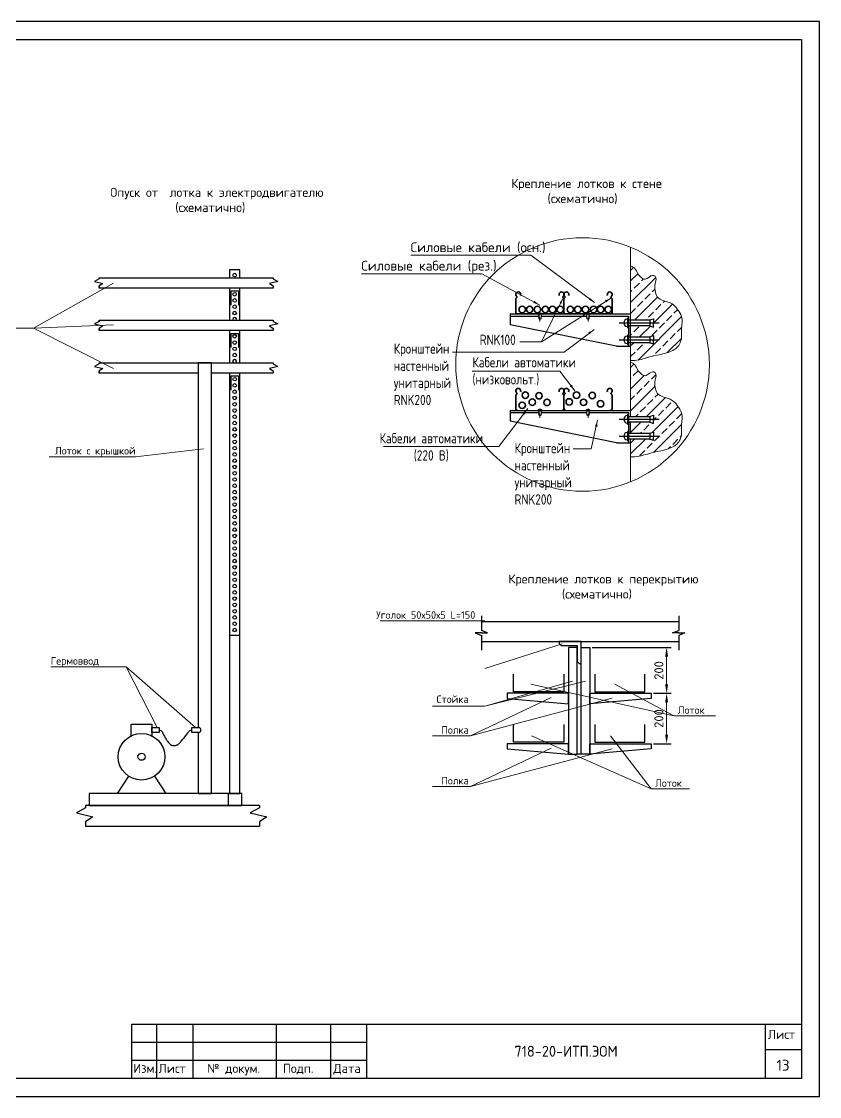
# Model space of a CAD drawing. Header units: millimetres. Extents: x 1606 to 7674, y 609 to 4159.
# Drawn here: x 5946.7 to 6167.1, y 1567 to 1864 of the extents above; entities that cross this region are included whole.
import ezdxf

# ---------------------------------------------------------------- set-up
doc = ezdxf.new("R2010")
doc.units = ezdxf.units.MM
doc.linetypes.add('K5LT_BASIC', pattern=[0])
doc.layers.add('24VDC', color=7, linetype='Continuous')
doc.layers.add('Штамп', color=7, linetype='Continuous')

msp = doc.modelspace()

# ---------------------------------------------------------------- hatches: boundary and pattern name
at = {"layer": '24VDC', "lineweight": 0}
h = msp.add_hatch(dxfattribs=at)
h.set_pattern_fill('JIS_STN_2.5', scale=1.69)
h.set_pattern_definition([(45, (-23876.6815, -9037.341), (-2.98752615, 2.98752615), []), (45, (-23873.6987, -9037.341), (-2.98752615, 2.98752615), [2.028, -0.845])])
edge = h.paths.add_edge_path()
edge.add_spline(control_points=[(6114.94746, 1770.34249), (6115.33521, 1770.33196), (6117.32175, 1770.27804), (6120.55901, 1771.60355), (6124.67498, 1772.13795), (6127.69902, 1773.51266), (6129.23952, 1776.18533), (6128.83853, 1779.0751), (6129.47879, 1782.30771), (6127.94982, 1784.46043), (6126.42073, 1786.23433), (6124.2665, 1786.74757), (6122.09795, 1787.60819), (6121.68322, 1789.71268), (6121.56256, 1791.48364), (6122.28702, 1793.31613), (6120.95398, 1794.08853), (6119.97985, 1793.22673), (6118.81254, 1792.55757), (6117.80735, 1793.31674), (6116.77332, 1794.18807), (6116.33939, 1795.8586), (6115.34998, 1796.28132), (6114.94746, 1796.45329)], knot_values=[0, 0, 0, 0, 0.686185634, 3.515534413, 6.013700544, 8.14169899, 9.050384532, 11.28641928, 13.14939259, 14.588792852, 15.763412562, 17.20228211, 18.480341029, 19.54425635, 20.668008976, 21.888449424, 22.164873626, 23.129255607, 23.852810295, 24.280016829, 25.196745024, 26.284300036, 27.030192919, 27.030192919, 27.030192919, 27.030192919], degree=3, periodic=0)
edge.add_line((6114.94746, 1796.45329), (6114.94746, 1781.51854))
edge.add_line((6114.94746, 1781.51854), (6120.25281, 1781.51854))
edge.add_line((6120.25281, 1781.51854), (6121.22652, 1781.8493))
edge.add_line((6121.22652, 1781.8493), (6121.22652, 1780.71145))
edge.add_line((6121.22652, 1780.71145), (6121.22652, 1779.57359))
edge.add_line((6121.22652, 1779.57359), (6120.25281, 1779.90435))
edge.add_line((6120.25281, 1779.90435), (6114.94746, 1779.90435))
edge.add_line((6114.94746, 1779.90435), (6114.94746, 1776.8629))
edge.add_line((6114.94746, 1776.8629), (6120.25281, 1776.8629))
edge.add_line((6120.25281, 1776.8629), (6121.22652, 1777.19366))
edge.add_line((6121.22652, 1777.19366), (6121.22652, 1776.05581))
edge.add_line((6121.22652, 1776.05581), (6121.22652, 1774.91795))
edge.add_line((6121.22652, 1774.91795), (6120.25281, 1775.24871))
edge.add_line((6120.25281, 1775.24871), (6114.94746, 1775.24871))
edge.add_line((6114.94746, 1775.24871), (6114.94746, 1770.34249))
edge = h.paths.add_edge_path()
edge.add_spline(control_points=[(6114.94746, 1743.705), (6115.33521, 1743.69448), (6117.32175, 1743.64055), (6120.55901, 1744.96606), (6124.67498, 1745.50046), (6127.69902, 1746.87518), (6129.23952, 1749.54785), (6128.83853, 1752.43762), (6129.47879, 1755.67022), (6127.94982, 1757.82295), (6126.42073, 1759.59684), (6124.2665, 1760.11009), (6122.09795, 1760.97071), (6121.68322, 1763.0752), (6121.56256, 1764.84616), (6122.28702, 1766.67865), (6120.95398, 1767.45105), (6119.97985, 1766.58925), (6118.81254, 1765.92009), (6117.80735, 1766.67925), (6116.77332, 1767.55058), (6116.33939, 1769.22112), (6115.34998, 1769.64384), (6114.94746, 1769.81581)], knot_values=[0, 0, 0, 0, 0.686185634, 3.515534413, 6.013700544, 8.14169899, 9.050384532, 11.28641928, 13.14939259, 14.588792852, 15.763412562, 17.20228211, 18.480341029, 19.54425635, 20.668008976, 21.888449424, 22.164873626, 23.129255607, 23.852810295, 24.280016829, 25.196745024, 26.284300036, 27.030192919, 27.030192919, 27.030192919, 27.030192919], degree=3, periodic=0)
edge.add_line((6114.94746, 1769.81581), (6114.94746, 1754.88106))
edge.add_line((6114.94746, 1754.88106), (6120.25281, 1754.88106))
edge.add_line((6120.25281, 1754.88106), (6121.22652, 1755.21182))
edge.add_line((6121.22652, 1755.21182), (6121.22652, 1754.07396))
edge.add_line((6121.22652, 1754.07396), (6121.22652, 1752.93611))
edge.add_line((6121.22652, 1752.93611), (6120.25281, 1753.26687))
edge.add_line((6120.25281, 1753.26687), (6114.94746, 1753.26687))
edge.add_line((6114.94746, 1753.26687), (6114.94746, 1750.22542))
edge.add_line((6114.94746, 1750.22542), (6120.25281, 1750.22542))
edge.add_line((6120.25281, 1750.22542), (6121.22652, 1750.55617))
edge.add_line((6121.22652, 1750.55617), (6121.22652, 1749.41832))
edge.add_line((6121.22652, 1749.41832), (6121.22652, 1748.28047))
edge.add_line((6121.22652, 1748.28047), (6120.25281, 1748.61122))
edge.add_line((6120.25281, 1748.61122), (6114.94746, 1748.61122))
edge.add_line((6114.94746, 1748.61122), (6114.94746, 1743.705))

# ---------------------------------------------------------------- linework, layer by layer
at = {"color": 7, "linetype": 'K5LT_BASIC', "lineweight": 25}
for p, q in [((5977.11325, 1586.98477), (6162.11325, 1586.98477)), ((6152.11325, 1586.98477), (6152.11325, 1571.98477)), ((5977.11325, 1581.98477), (6042.11325, 1581.98477)), ((6152.11325, 1579.98477), (6162.11325, 1579.98477)), ((5977.11325, 1576.98477), (5984.11325, 1576.98477)), ((5984.11325, 1576.98477), (5994.11325, 1576.98477)), ((5994.11325, 1576.98477), (6017.11325, 1576.98477)), ((6017.11325, 1576.98477), (6032.11325, 1576.98477)), ((6032.11325, 1576.98477), (6042.11325, 1576.98477))]:
    msp.add_line(p, q, dxfattribs=at)
at = {"layer": '24VDC', "color": 7, "linetype": 'K5LT_BASIC', "lineweight": 25}
for p, q in [((5767.11325, 1858.98477), (6162.11325, 1858.98477)), ((6162.11325, 1858.98477), (6162.11325, 1571.98477)), ((5968.19856, 1792.86116), (5966.9179, 1792.15289)), ((5966.9179, 1792.15289), (5969.18613, 1791.60398)), ((5968.19856, 1792.86116), (5968.19856, 1793.19103)), ((5968.19856, 1793.19103), (6016.22698, 1793.19103)), ((5968.19856, 1793.19103), (5968.19856, 1792.86116)), ((5969.18613, 1791.60398), (5968.19856, 1790.93112)), ((5968.19856, 1790.31139), (5968.19856, 1790.93112)), ((5968.19856, 1790.93112), (5968.19856, 1790.31139)), ((6017.50764, 1792.15289), (6015.23941, 1791.60398)), ((6015.23941, 1791.60398), (6016.22698, 1790.93112)), ((6016.22698, 1793.19103), (6016.22698, 1792.86116)), ((6016.22698, 1793.19103), (6016.22698, 1792.86116)), ((6016.22698, 1792.86116), (6017.50764, 1792.15289)), ((6016.22698, 1790.93112), (6016.22698, 1790.31139)), ((6016.22698, 1790.93112), (6016.22698, 1790.31139)), ((6016.22698, 1790.31139), (5968.19856, 1790.31139)), ((6016.22698, 1790.31139), (5999.22795, 1790.31139)), ((6004.60083, 1785.70044), (6004.60083, 1789.55934)), ((6004.60083, 1789.55934), (6006.62656, 1789.55934)), ((6006.62656, 1789.55934), (6006.62656, 1785.70044)), ((6004.60083, 1785.70044), (6004.15952, 1785.70044)), ((6006.62656, 1785.70044), (6007.03309, 1785.70044)), ((5968.19856, 1781.12841), (5966.9179, 1780.42015)), ((5966.9179, 1780.42015), (5969.18613, 1779.87124)), ((5968.19856, 1781.45828), (5968.19856, 1781.12841)), ((5968.19856, 1781.45828), (6016.22698, 1781.45828)), ((5968.19856, 1781.12841), (5968.19856, 1781.45828)), ((5969.18613, 1779.87124), (5968.19856, 1779.19838)), ((5968.19856, 1779.19838), (5968.19856, 1778.57864)), ((5968.19856, 1778.57864), (5968.19856, 1779.19838)), ((6017.50764, 1780.42015), (6015.23941, 1779.87124)), ((6015.23941, 1779.87124), (6016.22698, 1779.19838)), ((6016.22698, 1781.45828), (6016.22698, 1781.12841)), ((6016.22698, 1781.45828), (6016.22698, 1781.12841)), ((6016.22698, 1781.12841), (6017.50764, 1780.42015)), ((6016.22698, 1779.19838), (6016.22698, 1778.57864)), ((6016.22698, 1779.19838), (6016.22698, 1778.57864)), ((6016.22698, 1778.57864), (5968.19856, 1778.57864)), ((6016.22698, 1778.57864), (5999.22795, 1778.57864)), ((6004.60083, 1777.82659), (6006.62656, 1777.82659)), ((6004.60083, 1773.96769), (6004.60083, 1777.82659)), ((6006.62656, 1777.82659), (6006.62656, 1773.96769)), ((6004.60083, 1773.96769), (6004.15952, 1773.96769)), ((6006.62656, 1773.96769), (6007.03309, 1773.96769)), ((5968.19856, 1769.39567), (5966.9179, 1768.6874)), ((5966.9179, 1768.6874), (5969.18613, 1768.13849)), ((5968.19856, 1769.39567), (5968.19856, 1769.72554)), ((5968.19856, 1769.72554), (6016.22698, 1769.72554)), ((5968.19856, 1769.72554), (5968.19856, 1769.39567)), ((5969.18613, 1768.13849), (5968.19856, 1767.46563)), ((5968.19856, 1766.8459), (5968.19856, 1767.46563)), ((5968.19856, 1767.46563), (5968.19856, 1766.8459)), ((6017.50764, 1768.6874), (6015.23941, 1768.13849)), ((6015.23941, 1768.13849), (6016.22698, 1767.46563)), ((6016.22698, 1769.72554), (6016.22698, 1769.39567)), ((6016.22698, 1769.72554), (6016.22698, 1769.39567)), ((6016.22698, 1769.39567), (6017.50764, 1768.6874)), ((6016.22698, 1767.46563), (6016.22698, 1766.8459)), ((6016.22698, 1767.46563), (6016.22698, 1766.8459)), ((5995.49227, 1766.8459), (5968.19856, 1766.8459)), ((6016.22698, 1766.8459), (5999.22795, 1766.8459)), ((6004.60083, 1762.23495), (6004.60083, 1766.09385)), ((6004.60083, 1766.09385), (6006.62656, 1766.09385)), ((6006.62656, 1766.09385), (6006.62656, 1762.23495)), ((6004.60083, 1762.23495), (6004.15952, 1762.23495)), ((6006.62656, 1762.23495), (6007.03309, 1762.23495)), ((6073.72685, 1699.7803), (6073.72685, 1695.7343)), ((6128.22948, 1699.7803), (6128.22948, 1695.7343)), ((6128.22948, 1698.09904), (6073.72685, 1698.09904)), ((6007.03309, 1694.31204), (6004.15952, 1694.31204)), ((6072.03856, 1695.04541), (6073.72685, 1694.35652)), ((6073.72685, 1695.04541), (6072.03856, 1695.04541)), ((6075.41514, 1695.04541), (6073.72685, 1695.7343)), ((6073.72685, 1695.04541), (6075.41514, 1695.04541)), ((6073.72685, 1694.35652), (6073.72685, 1690.31053)), ((6126.5412, 1695.04541), (6128.22948, 1695.7343)), ((6128.22948, 1695.04541), (6126.5412, 1695.04541)), ((6128.22948, 1695.04541), (6129.91777, 1695.04541)), ((6129.91777, 1695.04541), (6128.22948, 1694.35652)), ((6128.22948, 1694.35652), (6128.22948, 1690.31053)), ((6073.72685, 1692.73604), (6128.22948, 1692.73604)), ((6101.32256, 1692.73604), (6095.19693, 1692.73604)), ((6095.19693, 1692.73604), (6095.19693, 1692.16563)), ((6095.19693, 1692.16563), (6095.76733, 1691.59523)), ((6095.76733, 1691.59523), (6100.18175, 1691.59523)), ((6101.32256, 1692.73604), (6100.18175, 1692.73604)), ((6100.18175, 1691.59523), (6100.18175, 1687.18081)), ((6101.32256, 1691.59523), (6101.32256, 1692.73604)), ((6101.32256, 1686.6104), (6101.32256, 1692.73604)), ((6104.30156, 1691.02532), (6126.13491, 1691.02532)), ((6100.18175, 1687.18081), (6100.75216, 1686.6104)), ((6100.75216, 1686.6104), (6101.32256, 1686.6104)), ((6082.60571, 1678.76106), (6082.60571, 1683.63098)), ((6096.46082, 1683.63098), (6096.46082, 1678.76106)), ((6105.04349, 1683.63098), (6105.04349, 1678.76106)), ((6118.8986, 1678.76106), (6118.8986, 1683.63098)), ((6096.46082, 1678.76106), (6082.60571, 1678.76106)), ((6105.04349, 1678.76106), (6118.8986, 1678.76106)), ((6121.24964, 1678.37228), (6126.13491, 1678.37228)), ((6121.24964, 1678.37228), (6126.13491, 1678.37228)), ((6080.87967, 1676.92574), (6097.82775, 1675.47919)), ((6120.62464, 1676.92574), (6103.67656, 1675.47919)), ((5977.04591, 1666.64867), (5977.04591, 1669.87743)), ((5977.04591, 1669.87743), (5982.69809, 1669.87743)), ((5982.69809, 1669.87743), (5982.69809, 1666.64867)), ((6082.60571, 1664.84533), (6082.60571, 1669.71525)), ((6096.46082, 1669.71525), (6096.46082, 1664.84533)), ((6105.04349, 1669.71525), (6105.04349, 1664.84533)), ((6118.8986, 1664.84533), (6118.8986, 1669.71525)), ((6096.46082, 1664.84533), (6082.60571, 1664.84533)), ((6105.04349, 1664.84533), (6118.8986, 1664.84533)), ((6121.24964, 1664.45655), (6126.13491, 1664.45655)), ((6080.87967, 1663.01), (6097.82775, 1661.56346)), ((6101.32256, 1661.56346), (6100.18175, 1661.56346)), ((6120.62464, 1663.01), (6103.67656, 1661.56346)), ((5976.30785, 1655.46802), (5973.1444, 1650.69339)), ((5983.43614, 1655.46802), (5986.59959, 1650.69339)), ((6003.81561, 1650.69339), (6003.81561, 1647.41713)), ((5964.42939, 1646.75739), (5961.86806, 1645.34086)), ((6012.46383, 1647.41713), (5964.42939, 1647.41713)), ((5964.42939, 1647.41713), (5964.42939, 1646.75739)), ((6012.46383, 1646.75739), (6009.9025, 1645.34086)), ((6012.46383, 1647.41713), (6012.46383, 1646.75739)), ((5961.86806, 1645.34086), (5966.40452, 1644.24304)), ((5966.40452, 1644.24304), (5964.42939, 1642.89733)), ((5964.42939, 1642.89733), (5964.42939, 1641.65785)), ((6009.9025, 1645.34086), (6014.43896, 1644.24304)), ((6014.43896, 1644.24304), (6012.46383, 1642.89733)), ((6012.46383, 1642.89733), (6012.46383, 1641.65785)), ((5964.42939, 1641.65785), (6012.46383, 1641.65785)), ((6162.11325, 1571.98477), (5767.11325, 1571.98477))]:
    msp.add_line(p, q, dxfattribs=at)
at = {"layer": '24VDC', "color": 7, "lineweight": 0}
for p, q in [((6114.94746, 1754.88106), (6114.94746, 1801.63535)), ((6088.49278, 1786.7106), (6088.21967, 1786.21789)), ((6096.3474, 1787.63782), (6090.30768, 1775.52221)), ((6090.30768, 1775.52221), (6109.63635, 1787.63782)), ((6096.3474, 1787.63782), (6095.58715, 1786.12845)), ((6108.05388, 1786.98112), (6108.3524, 1786.50339)), ((6109.63635, 1787.63782), (6108.20731, 1786.73559)), ((6089.40342, 1783.17659), (6089.56213, 1781.9641)), ((6089.89459, 1783.67766), (6089.89459, 1781.11672)), ((6090.38577, 1783.17659), (6090.22705, 1781.9641)), ((6102.69236, 1783.17659), (6102.85108, 1781.9641)), ((6103.18354, 1783.67766), (6103.18354, 1781.11672)), ((6103.67472, 1783.17659), (6103.516, 1781.9641)), ((6089.56213, 1781.9641), (6089.89459, 1781.63164)), ((6090.22705, 1781.9641), (6089.89459, 1781.63164)), ((6102.85108, 1781.9641), (6103.18354, 1781.63164)), ((6103.516, 1781.9641), (6103.18354, 1781.63164)), ((6103.57083, 1777.89674), (6096.56562, 1772.60895)), ((6103.38332, 1778.11302), (6103.72235, 1777.66313)), ((6090.30768, 1775.52221), (6084.38656, 1775.52221)), ((6096.56562, 1772.60895), (6065.78749, 1772.60895)), ((6095.40413, 1767.42482), (6071.2193, 1767.42482)), ((6098.73387, 1763.49502), (6098.28996, 1763.1482)), ((6086.52995, 1757.04768), (6078.53178, 1746.57402)), ((6085.26752, 1755.88935), (6085.71144, 1755.54253)), ((6086.52995, 1757.04768), (6085.49567, 1755.7111)), ((6089.40342, 1756.5391), (6089.56213, 1755.32662)), ((6089.56213, 1755.32662), (6089.89459, 1754.99416)), ((6089.89459, 1757.04018), (6089.89459, 1754.47923)), ((6090.22705, 1755.32662), (6089.89459, 1754.99416)), ((6090.38577, 1756.5391), (6090.22705, 1755.32662)), ((6102.69236, 1756.5391), (6102.85108, 1755.32662)), ((6102.85108, 1755.32662), (6103.18354, 1754.99416)), ((6103.18354, 1757.04018), (6103.18354, 1754.47923)), ((6103.516, 1755.32662), (6103.18354, 1754.99416)), ((6103.67472, 1756.5391), (6103.516, 1755.32662)), ((6105.82416, 1753.81544), (6105.45165, 1752.16698)), ((6104.08553, 1745.89951), (6105.44692, 1752.17326)), ((6105.16955, 1752.23211), (6105.71844, 1752.10539)), ((6078.53178, 1746.57402), (6046.72166, 1746.57402)), ((6114.94746, 1736.81426), (6114.94746, 1748.61122)), ((6099.05501, 1745.89951), (6104.08553, 1745.89951))]:
    msp.add_line(p, q, dxfattribs=at)
at = {"layer": '24VDC', "color": 7, "linetype": 'Continuous', "lineweight": 15}
for p, q in [((6054.23137, 1799.41011), (6087.43054, 1799.41011)), ((6087.43054, 1799.41011), (6104.99641, 1786.31192)), ((6040.61504, 1794.31576), (6073.8142, 1794.31576)), ((6073.85077, 1794.31576), (6089.83433, 1785.64492)), ((5950.05539, 1779.21704), (5972.15176, 1791.68146)), ((5950.05539, 1779.21704), (5934.50138, 1779.21704)), ((5950.05539, 1779.21704), (5972.15176, 1780.15433)), ((5950.05539, 1779.21704), (5972.15176, 1768.15129)), ((6095.40413, 1767.42482), (6099.55238, 1761.98987)), ((5978.20183, 1743.73317), (5954.39799, 1743.73317)), ((5978.20183, 1743.73317), (5996.99987, 1745.91855)), ((6074.68059, 1698.40156), (6045.75383, 1698.40156)), ((6096.01798, 1692.08153), (6074.68059, 1685.19408)), ((5975.59732, 1685.68157), (5954.78596, 1685.68157)), ((5975.59732, 1685.68157), (5984.21247, 1668.97273)), ((5975.59732, 1685.68157), (5994.76948, 1668.97273)), ((6102.53053, 1681.71179), (6074.68059, 1674.82433)), ((6098.89105, 1681.71179), (6074.68059, 1674.82433)), ((6126.90434, 1672.14603), (6087.39295, 1680.93047)), ((6126.90434, 1672.14603), (6110.60038, 1680.93047)), ((6093.01688, 1677.19508), (6070.68412, 1666.65264)), ((6109.81727, 1677.07694), (6070.68412, 1666.65264)), ((6074.68059, 1674.82433), (6060.21721, 1674.82433)), ((6138.41982, 1672.14603), (6126.90434, 1672.14603)), ((6070.68412, 1666.65264), (6060.27844, 1666.65264)), ((6120.63774, 1651.97396), (6087.61391, 1666.65734)), ((6120.63774, 1651.97396), (6109.41912, 1666.65734)), ((6093.01688, 1663.17696), (6070.68412, 1652.63452)), ((6109.81727, 1663.05883), (6070.68412, 1652.63452)), ((6070.68412, 1652.63452), (6060.27844, 1652.63452)), ((6131.22263, 1651.97396), (6120.63774, 1651.97396))]:
    msp.add_line(p, q, dxfattribs=at)
at = {"layer": '24VDC', "color": 7, "lineweight": 35}
for p, q in [((6083.25012, 1787.22839), (6083.25012, 1783.5702)), ((6096.53907, 1787.22839), (6096.53907, 1783.5702)), ((6096.53907, 1787.22839), (6096.53907, 1783.5702)), ((6109.82801, 1787.22839), (6109.82801, 1783.5702)), ((6083.64373, 1783.17659), (6109.4344, 1783.17659)), ((6083.64373, 1783.17659), (6096.14545, 1783.17659)), ((6083.25012, 1760.59091), (6083.25012, 1756.93272)), ((6096.53907, 1760.59091), (6096.53907, 1756.93272)), ((6109.82801, 1760.59091), (6109.82801, 1756.93272))]:
    msp.add_line(p, q, dxfattribs=at)
at = {"layer": '24VDC', "color": 4, "lineweight": 0}
for p, q in [((6089.83433, 1785.64492), (6088.35242, 1786.45737)), ((6104.99641, 1786.31192), (6103.64199, 1787.32272)), ((6104.90253, 1778.90514), (6103.55756, 1777.8818)), ((6099.55238, 1761.98987), (6098.50572, 1763.31678))]:
    msp.add_line(p, q, dxfattribs=at)
at = {"layer": '24VDC', "color": 7, "lineweight": 30}
for p, q in [((6081.72101, 1783.17659), (6081.72101, 1780.18982)), ((6081.72101, 1783.17659), (6114.94746, 1783.17659)), ((6081.72101, 1782.61482), (6089.47695, 1782.61482)), ((6090.31223, 1782.61482), (6102.7659, 1782.61482)), ((6103.60118, 1782.61482), (6114.39255, 1782.61482)), ((6114.39255, 1782.61482), (6114.39255, 1774.24504)), ((6111.09127, 1774.24504), (6081.72101, 1780.18982)), ((6111.81727, 1780.71145), (6122.82871, 1780.71145)), ((6114.94746, 1776.8629), (6114.94746, 1779.90435)), ((6120.25281, 1781.51854), (6121.22652, 1781.8493)), ((6120.25281, 1779.90435), (6121.22652, 1779.57359)), ((6121.22652, 1781.8493), (6121.22652, 1780.71145)), ((6121.22652, 1779.57359), (6121.22652, 1780.71145)), ((6120.25281, 1776.8629), (6121.22652, 1777.19366)), ((6121.22652, 1777.19366), (6121.22652, 1776.05581)), ((6111.09127, 1774.24504), (6114.94746, 1774.24504)), ((6111.81727, 1776.05581), (6122.82871, 1776.05581)), ((6120.25281, 1775.24871), (6121.22652, 1774.91795)), ((6121.22652, 1774.91795), (6121.22652, 1776.05581)), ((6081.72101, 1756.5391), (6081.72101, 1753.55234)), ((6081.72101, 1756.5391), (6114.94746, 1756.5391)), ((6081.72101, 1755.97734), (6089.47695, 1755.97734)), ((6090.31223, 1755.97734), (6102.7659, 1755.97734)), ((6103.60118, 1755.97734), (6114.39255, 1755.97734)), ((6114.39255, 1755.97734), (6114.39255, 1747.60756)), ((6111.09127, 1747.60756), (6081.72101, 1753.55234)), ((6111.81727, 1754.07396), (6122.82871, 1754.07396)), ((6114.94746, 1750.22542), (6114.94746, 1753.26687)), ((6120.25281, 1754.88106), (6121.22652, 1755.21182)), ((6120.25281, 1753.26687), (6121.22652, 1752.93611)), ((6121.22652, 1755.21182), (6121.22652, 1754.07396)), ((6121.22652, 1752.93611), (6121.22652, 1754.07396)), ((6111.81727, 1749.41832), (6122.82871, 1749.41832)), ((6120.25281, 1750.22542), (6121.22652, 1750.55617)), ((6121.22652, 1750.55617), (6121.22652, 1749.41832)), ((6121.22652, 1748.28047), (6121.22652, 1749.41832)), ((6111.09127, 1747.60756), (6114.94746, 1747.60756)), ((6120.25281, 1748.61122), (6121.22652, 1748.28047))]:
    msp.add_line(p, q, dxfattribs=at)
at = {"layer": '24VDC', "color": 7, "linetype": 'K5LT_BASIC', "lineweight": 15}
for p, q in [((6124.88491, 1688.52532), (6124.88491, 1680.87228)), ((6124.88491, 1675.87228), (6124.88491, 1666.95655))]:
    msp.add_line(p, q, dxfattribs=at)
at = {"layer": '24VDC', "color": 7, "linetype": 'K5LT_BASIC', "lineweight": 25}
for points in [[(5747.11325, 1566.98477), (6167.11325, 1566.98477), (6167.11325, 1863.98477), (5747.11325, 1863.98477), (5747.11325, 1566.98477)], [(6007.03309, 1793.19103), (6007.03309, 1795.4204), (6004.15952, 1795.4204), (6004.15952, 1793.19103)], [(6004.15952, 1790.31139), (6004.15952, 1781.45828)], [(6007.03309, 1781.45828), (6007.03309, 1790.31139)], [(6004.15952, 1778.57864), (6004.15952, 1769.72554)], [(6007.03309, 1769.72554), (6007.03309, 1778.57864)], [(5995.49227, 1667.55337), (5995.49227, 1650.69339), (5999.22795, 1650.69339), (5999.22795, 1769.72554), (5995.49227, 1769.72554), (5995.49227, 1668.97273)], [(6004.15952, 1766.8459), (6004.15952, 1650.69339), (6007.03309, 1650.69339), (6007.03309, 1766.8459)], [(6097.82775, 1675.47919), (6097.82775, 1678.37228), (6080.87967, 1678.37228), (6080.87967, 1676.92574)], [(6103.67656, 1675.47919), (6103.67656, 1678.37228), (6120.62464, 1678.37228), (6120.62464, 1676.92574)], [(5995.7766, 1667.55337), (5995.7766, 1667.55337), (5993.76235, 1667.55337), (5993.76235, 1668.97273), (5995.7766, 1668.97273)], [(6097.82775, 1661.56346), (6097.82775, 1664.45655), (6080.87967, 1664.45655), (6080.87967, 1663.01)], [(6103.67656, 1661.56346), (6103.67656, 1664.45655), (6120.62464, 1664.45655), (6120.62464, 1663.01)]]:
    msp.add_lwpolyline(points, dxfattribs=at)
at = {"layer": '24VDC', "color": 7, "lineweight": 30}
for points in [[(6114.39255, 1782.0191), (6114.05954, 1782.0191), (6114.05954, 1779.4038), (6114.39255, 1779.4038)], [(6114.39255, 1781.51854), (6120.25281, 1781.51854), (6120.25281, 1779.90435), (6114.39255, 1779.90435)], [(6114.39255, 1777.36345), (6114.05954, 1777.36345), (6114.05954, 1774.74816), (6114.39255, 1774.74816)], [(6114.39255, 1776.8629), (6120.25281, 1776.8629), (6120.25281, 1775.24871), (6114.39255, 1775.24871)], [(6114.39255, 1755.38161), (6114.05954, 1755.38161), (6114.05954, 1752.76631), (6114.39255, 1752.76631)], [(6114.39255, 1754.88106), (6120.25281, 1754.88106), (6120.25281, 1753.26687), (6114.39255, 1753.26687)], [(6114.39255, 1750.72597), (6114.05954, 1750.72597), (6114.05954, 1748.11067), (6114.39255, 1748.11067)], [(6114.39255, 1750.22542), (6120.25281, 1750.22542), (6120.25281, 1748.61122), (6114.39255, 1748.61122)]]:
    msp.add_lwpolyline(points, close=True, dxfattribs=at)
at = {"layer": '24VDC', "color": 7, "linetype": 'K5LT_BASIC', "lineweight": 25}
for points in [[(6100.18175, 1691.02532), (6097.82775, 1691.02532), (6097.82775, 1661.56346), (6100.18175, 1661.56346)], [(6101.32256, 1691.02532), (6103.67656, 1691.02532), (6103.67656, 1661.56346), (6101.32256, 1661.56346)], [(5982.69809, 1668.97273), (5984.71233, 1668.97273), (5984.71233, 1667.55337), (5982.69809, 1667.55337)], [(5965.43884, 1647.41713), (6007.59629, 1647.41713), (6007.59629, 1650.69339), (5965.43884, 1650.69339)]]:
    msp.add_lwpolyline(points, close=True, dxfattribs=at)
at = {"layer": '24VDC', "color": 7, "lineweight": 0}
msp.add_circle((6101.66344, 1769.2248), 35.02726, dxfattribs=at)
at = {"layer": '24VDC', "color": 7, "linetype": 'K5LT_BASIC', "lineweight": 25}
for centre, radius in [((6005.5963, 1793.91465), 0.50026), ((6005.5963, 1788.64215), 0.50026), ((6005.5963, 1786.91155), 0.50026), ((6005.5963, 1785.17905), 0.50026), ((6005.5963, 1783.44655), 0.50026), ((6005.5963, 1777.01682), 0.50026), ((6005.5963, 1775.28432), 0.50026), ((6005.5963, 1773.55182), 0.50026), ((6005.5963, 1771.81932), 0.50026), ((6005.5963, 1765.16574), 0.50026), ((6005.5963, 1763.43324), 0.50026), ((6005.5963, 1761.70074), 0.50026), ((6005.5963, 1759.96824), 0.50026), ((6005.5963, 1758.23574), 0.50026), ((6005.5963, 1756.50324), 0.50026), ((6005.5963, 1754.77074), 0.50026), ((6005.5963, 1753.03824), 0.50026), ((6005.5963, 1751.30574), 0.50026), ((6005.5963, 1749.57324), 0.50026), ((6005.5963, 1747.84074), 0.50026), ((6005.5963, 1746.10824), 0.50026), ((6005.5963, 1744.37574), 0.50026), ((6005.5963, 1742.64324), 0.50026), ((6005.5963, 1740.91074), 0.50026), ((6005.5963, 1739.17824), 0.50026), ((6005.5963, 1737.44574), 0.50026), ((6005.5963, 1735.71324), 0.50026), ((6005.5963, 1733.98074), 0.50026), ((6005.5963, 1732.24824), 0.50026), ((6005.5963, 1730.51574), 0.50026), ((6005.5963, 1728.78324), 0.50026), ((6005.5963, 1727.05074), 0.50026), ((6005.5963, 1725.31824), 0.50026), ((6005.5963, 1723.58574), 0.50026), ((6005.5963, 1721.85324), 0.50026), ((6005.5963, 1720.12074), 0.50026), ((6005.5963, 1718.38824), 0.50026), ((6005.5963, 1716.65574), 0.50026), ((6005.5963, 1714.92324), 0.50026), ((6005.5963, 1713.19074), 0.50026), ((6005.5963, 1711.45824), 0.50026), ((6005.5963, 1709.72574), 0.50026), ((6005.5963, 1707.99324), 0.50026), ((6005.5963, 1706.26074), 0.50026), ((6005.5963, 1704.52824), 0.50026), ((6005.5963, 1702.79574), 0.50026), ((6005.5963, 1701.06324), 0.50026), ((6005.5963, 1699.33074), 0.50026), ((6005.5963, 1697.59824), 0.50026), ((6005.5963, 1695.86574), 0.50026), ((5979.872, 1660.84743), 6.453), ((5979.872, 1660.84743), 0.98193)]:
    msp.add_circle(centre, radius, dxfattribs=at)
at = {"layer": '24VDC', "color": 7, "lineweight": 35}
for centre in [(6085.01279, 1784.41754), (6087.07952, 1784.41754), (6089.1988, 1784.41754), (6091.40562, 1784.41754), (6093.36727, 1784.41754), (6095.48655, 1784.41754), (6098.30174, 1784.41754), (6100.36847, 1784.41754), (6102.48774, 1784.41754), (6104.69457, 1784.41754), (6106.65622, 1784.41754), (6108.77549, 1784.41754), (6085.87101, 1760.73783), (6089.6429, 1760.59), (6099.99706, 1760.73783), (6104.36056, 1760.66392), (6085.01279, 1757.92921), (6087.79337, 1758.81547), (6091.86162, 1758.74222), (6098.00016, 1758.89005), (6101.95626, 1758.77862), (6106.65251, 1758.37197)]:
    msp.add_circle(centre, 0.88617, dxfattribs=at)
for centre, radius, start, end in [((6083.8988, 1788.57129), 0.69459, 335.8186998, 233.2938447), ((6095.89039, 1788.57129), 0.69459, 306.7061553, 204.1813002), ((6097.18774, 1788.57129), 0.69459, 335.8186998, 233.2938447), ((6109.17933, 1788.57129), 0.69459, 306.7061553, 204.1813002), ((6083.64373, 1783.5702), 0.39361, 180, 270), ((6096.14545, 1783.5702), 0.39361, 270, 0), ((6096.93268, 1783.5702), 0.39361, 180, 270), ((6109.4344, 1783.5702), 0.39361, 270, 0), ((6083.8988, 1761.9338), 0.69459, 335.8186998, 233.2938447), ((6095.89039, 1761.9338), 0.69459, 306.7061553, 204.1813002), ((6097.18774, 1761.9338), 0.69459, 335.8186998, 233.2938447), ((6109.17933, 1761.9338), 0.69459, 306.7061553, 204.1813002), ((6083.64373, 1756.93272), 0.39361, 180, 270), ((6096.14545, 1756.93272), 0.39361, 270, 0), ((6096.93268, 1756.93272), 0.39361, 180, 270), ((6109.4344, 1756.93272), 0.39361, 270, 0)]:
    msp.add_arc(centre, radius, start, end, dxfattribs=at)
at = {"layer": '24VDC', "color": 7, "linetype": 'K5LT_BASIC', "lineweight": 25}
for centre, radius, start, end in [((6005.5963, 1781.71405), 0.50026, 329.2511788, 210.7488212), ((6005.5963, 1770.08682), 0.50026, 313.7650989, 226.2349011), ((5995.50916, 1668.26305), 0.7584, 290.6485458, 69.3514542)]:
    msp.add_arc(centre, radius, start, end, dxfattribs=at)
at = {"layer": '24VDC', "color": 7, "lineweight": 0}
for centre in [(6089.89459, 1782.83038), (6103.18354, 1782.83038), (6089.89459, 1756.1929), (6103.18354, 1756.1929)]:
    msp.add_arc(centre, 0.69241, 30, 150, dxfattribs=at)
at = {"layer": '24VDC', "color": 7, "lineweight": 30}
for centre in [(6114.05954, 1780.71145), (6114.05954, 1776.05581), (6114.05954, 1754.07396), (6114.05954, 1749.41832)]:
    msp.add_arc(centre, 1.01691, 90, 270, dxfattribs=at)
at = {"layer": '24VDC', "color": 7, "lineweight": 0}
for points in [[(6114.94746, 1796.45329), (6116.03914, 1795.82301), (6116.95812, 1794.23129), (6118.05362, 1793.13579), (6118.67888, 1792.7748), (6119.82958, 1793.18849), (6121.3294, 1793.82629), (6121.73397, 1793.59271), (6121.73397, 1791.53017), (6121.73397, 1789.63103), (6122.2917, 1787.9217), (6124.16224, 1786.84174), (6126.42736, 1785.95723), (6127.83105, 1784.55355), (6129.04734, 1782.44686), (6129.04734, 1779.29844), (6128.75398, 1775.53095), (6127.98614, 1774.20101), (6124.87164, 1772.40285), (6120.75796, 1771.45305), (6116.10712, 1770.34249), (6114.94746, 1770.34249)], [(6114.94746, 1769.81581), (6116.03914, 1769.18553), (6116.95812, 1767.5938), (6118.05362, 1766.4983), (6118.67888, 1766.13731), (6119.82958, 1766.55101), (6121.3294, 1767.18881), (6121.73397, 1766.95523), (6121.73397, 1764.89268), (6121.73397, 1762.99354), (6122.2917, 1761.28421), (6124.16224, 1760.20425), (6126.42736, 1759.31974), (6127.83105, 1757.91606), (6129.04734, 1755.80938), (6129.04734, 1752.66095), (6128.75398, 1748.89346), (6127.98614, 1747.56352), (6124.87164, 1745.76537), (6120.75796, 1744.81557), (6116.10712, 1743.705), (6114.94746, 1743.705)]]:
    msp.add_spline(points, degree=3, dxfattribs=at)
at = {"layer": '24VDC', "color": 7, "lineweight": 35}
for points in [[(6083.25012, 1787.22839), (6083.25012, 1787.35769), (6083.34183, 1787.51653), (6083.51249, 1787.72891), (6083.55065, 1787.79501), (6083.55065, 1787.89835), (6083.51263, 1787.96421), (6083.48363, 1788.01443), (6083.45502, 1788.04305)], [(6096.53907, 1787.22839), (6096.53907, 1787.35769), (6096.44736, 1787.51653), (6096.2767, 1787.72891), (6096.23854, 1787.79501), (6096.23854, 1787.89835), (6096.27656, 1787.96421), (6096.30555, 1788.01443), (6096.33417, 1788.04305)], [(6096.53907, 1787.22839), (6096.53907, 1787.35769), (6096.63078, 1787.51653), (6096.80143, 1787.72891), (6096.8396, 1787.79501), (6096.8396, 1787.89835), (6096.80158, 1787.96421), (6096.77258, 1788.01443), (6096.74396, 1788.04305)], [(6109.82801, 1787.22839), (6109.82801, 1787.35769), (6109.7363, 1787.51653), (6109.56565, 1787.72891), (6109.52748, 1787.79501), (6109.52748, 1787.89835), (6109.5655, 1787.96421), (6109.5945, 1788.01443), (6109.62312, 1788.04305)], [(6083.25012, 1760.59091), (6083.25012, 1760.72021), (6083.34183, 1760.87905), (6083.51249, 1761.09143), (6083.55065, 1761.15753), (6083.55065, 1761.26087), (6083.51263, 1761.32672), (6083.48363, 1761.37694), (6083.45502, 1761.40556)], [(6096.53907, 1760.59091), (6096.53907, 1760.72021), (6096.44736, 1760.87905), (6096.2767, 1761.09143), (6096.23854, 1761.15753), (6096.23854, 1761.26087), (6096.27656, 1761.32672), (6096.30555, 1761.37694), (6096.33417, 1761.40556)], [(6096.53907, 1760.59091), (6096.53907, 1760.72021), (6096.63078, 1760.87905), (6096.80143, 1761.09143), (6096.8396, 1761.15753), (6096.8396, 1761.26087), (6096.80158, 1761.32672), (6096.77258, 1761.37694), (6096.74396, 1761.40556)], [(6109.82801, 1760.59091), (6109.82801, 1760.72021), (6109.7363, 1760.87905), (6109.56565, 1761.09143), (6109.52748, 1761.15753), (6109.52748, 1761.26087), (6109.5655, 1761.32672), (6109.5945, 1761.37694), (6109.62312, 1761.40556)]]:
    msp.add_spline(points, degree=3, dxfattribs=at)
at = {"layer": '24VDC', "color": 7, "linetype": 'K5LT_BASIC', "lineweight": 25}
msp.add_spline([(5984.71233, 1668.26305), (5985.17675, 1668.12432), (5985.74852, 1667.38714), (5986.68914, 1665.66399), (5987.502, 1664.58895), (5988.34119, 1663.99921), (5989.23572, 1663.99921), (5990.03802, 1664.29408), (5990.619, 1664.90225), (5991.93393, 1666.4447), (5992.60714, 1667.43067), (5993.16044, 1668.0112), (5993.76235, 1668.26305)], degree=3, dxfattribs=at)
at = {"layer": '24VDC', "color": 7, "lineweight": 15}
for points in [[(6088.49278, 1786.7106), (6088.21967, 1786.21789), (6089.83433, 1785.64492)], [(6095.32919, 1786.25989), (6095.83112, 1786.00414), (6096.3474, 1787.63782)], [(6103.81623, 1787.55394), (6103.4772, 1787.10404), (6104.99641, 1786.31192)], [(6108.05388, 1786.98112), (6108.3524, 1786.50339), (6109.63635, 1787.63782)], [(6103.38332, 1778.11302), (6103.72235, 1777.66313), (6104.90253, 1778.90514)], [(6098.73387, 1763.49502), (6098.28996, 1763.1482), (6099.55238, 1761.98987)], [(6085.26752, 1755.88935), (6085.71144, 1755.54253), (6086.52995, 1757.04768)], [(6105.16955, 1752.23211), (6105.71844, 1752.10539), (6105.82416, 1753.81544)]]:
    msp.add_solid(points, dxfattribs=at)
at = {"layer": '24VDC', "color": 7, "linetype": 'K5LT_BASIC', "lineweight": 25}
for points in [[(6124.46824, 1688.52532), (6125.30158, 1688.52532), (6124.88491, 1691.02532)], [(6124.46824, 1680.87228), (6125.30158, 1680.87228), (6124.88491, 1678.37228)], [(6124.46824, 1675.87228), (6125.30158, 1675.87228), (6124.88491, 1678.37228)], [(6124.46824, 1666.95655), (6125.30158, 1666.95655), (6124.88491, 1664.45655)]]:
    msp.add_solid(points, dxfattribs=at)
at = {"layer": 'Штамп', "color": 7, "linetype": 'K5LT_BASIC'}
for p, q in [((5977.11325, 1586.98477), (5977.11325, 1571.98477)), ((5984.11325, 1571.98477), (5984.11325, 1586.98477)), ((5994.11325, 1571.98477), (5994.11325, 1586.98477)), ((6017.11325, 1571.98477), (6017.11325, 1586.98477)), ((6032.11325, 1571.98477), (6032.11325, 1586.98477)), ((6042.11325, 1571.98477), (6042.11325, 1586.98477))]:
    msp.add_line(p, q, dxfattribs=at)

# ---------------------------------------------------------------- texts
at = {"color": 7, "linetype": 'K5LT_BASIC', "lineweight": 25}
for s, insert, char_height, width, attachment_point in [('{\\fISOCPEUR|b0|i0|c204|p34;Лист}', (6152.86909, 1585.38619), 2.5, 12.9146, 1), ('{\\fISOCPEUR|b0|i0|c0|p34;1\\fISOCPEUR|b0|i0|c204|p34;3}', (6157.05581, 1575.63481), 3, 12.9146, 5), ('{\\fISOCPEUR|b0|i0|c204|p34;Изм.}', (5977.58662, 1576.00491), 2.5, 9.4325, 1), ('{\\fISOCPEUR|b0|i0|c204|p34;Лист}', (5984.58662, 1576.00491), 2.5, 9.4325, 1), ('{\\fISOCPEUR|b0|i0|c204|p34;№ докум.}', (5998.02486, 1576.00491), 2.5, 16.1195665, 1), ('{\\fISOCPEUR|b0|i0|c204|p34;Подп.}', (6018.90838, 1576.00491), 2.5, 9.4325, 1), ('{\\fISOCPEUR|b0|i0|c204|p34;Дата}', (6032.8791, 1576.00491), 2.5, 9.4325, 1)]:
    msp.add_mtext(s, dxfattribs=dict(at, insert=insert, char_height=char_height, width=width, attachment_point=attachment_point))
at = {"layer": '24VDC', "color": 7, "linetype": 'K5LT_BASIC', "lineweight": 25, "attachment_point": 1}
for s, insert, char_height, width in [('{\\fISOCPEUR|b0|i0|c204|p34;Опуск от  лотка к электродвигателю\\P^I     (схематично)}', (5971.22642, 1818.02637), 2.5, 62.8088852), ('{\\fISOCPEUR|b0|i0|c204|p34;Крепление лотков к стене\\P^I(схематично)}', (6081.99727, 1820.47669), 2.5, 62.8088852), ('{\\fISOCPEUR|b0|i0|c204|p34;Силовые кабели (осн.)}', (6054.19298, 1802.94937), 2.6890514, 81.6515508), ('{\\fISOCPEUR|b0|i0|c204|p34;Силовые кабели (рез.)}', (6040.57665, 1797.85501), 2.6890514, 81.6515508), ('{\\fISOCPEUR|b0|i0|c204|p34;Лоток с крышкой}', (5955.97154, 1746.42222), 2.0685011, 62.8088852), ('{\\fISOCPEUR|b0|i0|c204|p34;Крепление лотков к перекрытию\\P^I   (схематично)}', (6081.19798, 1711.22326), 2.5, 62.8088852), ('{\\fISOCPEUR|b0|i0|c204|p34;Уголок 50х50х5 L=150}', (6044.6803, 1701.04704), 2.0685011, 62.8088852), ('{\\fISOCPEUR|b0|i0|c204|p34;Гермоввод}', (5954.78596, 1688.37062), 2.0685011, 62.8088852), ('{\\fISOCPEUR|b0|i0|c204|p34;Стойка}', (6061.34487, 1677.78458), 2.0685011, 62.8088852), ('{\\fISOCPEUR|b0|i0|c204|p34;Лоток} ', (6127.98682, 1674.7915), 2.0685011, 62.8088852), ('{\\fISOCPEUR|b0|i0|c204|p34;Полка}', (6062.66338, 1669.29812), 2.0685011, 62.8088852), ('{\\fISOCPEUR|b0|i0|c204|p34;Полка}', (6062.66338, 1655.28), 2.0685011, 62.8088852), ('{\\fISOCPEUR|b0|i0|c204|p34;Лоток }', (6121.72022, 1654.61944), 2.0685011, 62.8088852)]:
    msp.add_mtext(s, dxfattribs=dict(at, insert=insert, char_height=char_height, width=width))
at = {"layer": '24VDC', "color": 7, "char_height": 2.8364237}
for s, insert, width, attachment_point in [('{\\fISOCPEUR|b0|i0|c204|p34;\\W0.8;RNK100}', (6073.28414, 1777.46369), 33.3217166, 1), ('{\\fISOCPEUR|b0|i0|c204|p34;\\W0.8;Кабели автоматики (низковольт.)}', (6071.26429, 1771.25445), 33.3217166, 1), ('{\\fISOCPEUR|b0|i0|c204|p34;\\W0.8;Кабели автоматики (220 В)}', (6059.90153, 1746.33812), 33.3217166, 5), ('{\\fISOCPEUR|b0|i0|c204|p34;\\W0.8;Кронштейн настенный унитарный\\PRNK200}', (6082.90077, 1747.53113), 20.4476928, 1)]:
    msp.add_mtext(s, dxfattribs=dict(at, insert=insert, width=width, attachment_point=attachment_point))
at = {"layer": '24VDC'}
for s, insert, char_height, width, attachment_point in [('{\\fISOCPEUR|b0|i0|c204|p34;\\W0.8;Кронштейн настенный унитарный\\PRNK200}', (6049.53699, 1775.02572), 2.8364237, 30.5717721, 1), ('{\\fISOCPEUR|b0|i0|c204|p34;\\W0.957;\\C3;718-20-ИТП.ЭОМ}', (6097.11325, 1579.48477), 3, 110, 5)]:
    msp.add_mtext(s, dxfattribs=dict(at, insert=insert, char_height=char_height, width=width, attachment_point=attachment_point))
at = {"layer": '24VDC', "color": 7, "linetype": 'K5LT_BASIC', "lineweight": 25, "char_height": 2.5, "attachment_point": 5, "rotation": 90}
for insert in [(6122.75991, 1684.6988), (6122.75991, 1671.41442)]:
    msp.add_mtext('{\\fISOCPEUR|b0|i0|c204|p34;200}', dxfattribs=dict(at, insert=insert))

doc.saveas('drawing.dxf')
